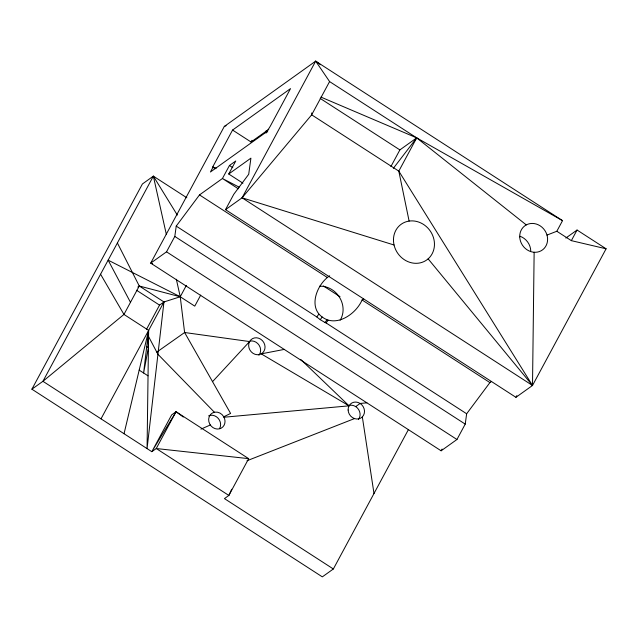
<?xml version="1.0" encoding="UTF-8"?>
<svg xmlns="http://www.w3.org/2000/svg" width="638" height="638" viewBox="0 0 638 638"><rect width="100%" height="100%" fill="white"/><g stroke="black" fill="none" stroke-linecap="round" stroke-linejoin="round"><path stroke-width="0.96" d="M534.142 252.265L532.507 385.472L515.935 397.322L225.509 209.655L233.795 194.271L248.708 174.278L250.917 158.152L228.731 174.007L242.934 183.186M311.775 112.902L311.679 114.832L242.081 197.804L225.509 209.655M117.392 242.966L139.267 286.007L163.958 301.957L147.067 448.602L148.646 330.388L123.955 314.438L100.565 274.22M491.499 381.452L489.92 382.585L466.649 413.767L465.23 424.11L456.952 439.494L441.129 450.803L150.704 263.135L166.526 251.827L174.804 236.443L176.224 226.107L199.495 194.917L222.431 178.512L229.441 165.497L235.749 160.991L228.731 174.007M147.976 336.011L148.582 334.99L147.761 337.885L148.407 347.678L143.606 372.983L148.646 330.388L124.043 433.72M363.668 298.847L362.089 299.98C356.108 313.912 336.457 327.741 322.198 317.022C307.907 306.719 317.269 283.854 329.679 275.807M231.698 489.25L228.859 495.447L224.448 498.605L333.355 568.976L408.456 429.51M333.355 568.976L322.326 576.864L31.9 389.196L142.41 183.975L153.351 176.152L186.83 197.772M177.324 215.086L153.351 176.152L42.929 381.309L31.9 389.196M546.997 235.079L556.822 231.259L562.533 220.644L315.674 61.136L224.297 126.468L150.704 263.135L152.61 263.725M200.715 295.099L194.765 306.136L180.243 296.758L139.267 286.007L123.955 314.438L42.929 381.309L151.836 451.688L156.254 448.53L176.064 411.733L248.668 458.65L228.859 495.447L156.254 448.53L248.668 458.65M266.046 133.071L270.321 126.133L290.513 88.626L232.567 130.056L212.374 167.563L213.108 167.036L215.588 168.647M213.108 167.036L210.444 171.997L267.155 131.444M146.557 329.232L159.54 305.116L163.958 301.957L180.243 296.758L186.36 285.401M101.011 418.847L163.958 301.957M232.567 130.056L251.053 142.003L251.978 140.288M565.834 238.054L577.055 230.031L606.1 248.796L532.507 385.472L242.081 197.804L315.674 61.136L320.467 64.709M315.674 61.136L329.583 81.576L311.679 114.832L398.806 171.128L532.507 385.472L428.13 258.861M390.919 166.542L399.874 149.906L416.71 137.872L562.533 220.644M329.583 81.576L416.71 137.872L398.806 171.128L409.11 221.075M441.129 450.803L442.078 449.048M556.822 231.259L571.345 240.646L577.055 230.031M515.935 397.322L516.852 395.608M148.199 334.137L148.598 333.459M176.064 411.733L151.836 451.688L171.654 414.891L176.064 411.733L183.281 417.037M176.224 226.107L316.775 316.926L318.745 314.287M316.775 316.926L320.236 319.662L322.198 317.022M320.236 319.662L324.989 322.501L326.959 319.861M324.989 322.501L326.098 322.948L328.068 320.308M393.351 168.328L416.71 137.872L526.286 224.903M212.534 381.652L249.586 341.561L184.613 332.51L156.781 352.112L157.921 354.257L214.392 412.236M251.053 142.003L268.757 129.347M137.8 287.06L139.267 286.007M355.709 406.605L360.119 403.455L366.89 402.817M223.763 416.774L224.656 418.871A8.78 7.887 54.4 0 1 221.211 428.162A8.78 7.887 54.4 0 1 211.274 426.184L209.902 424.342A8.78 7.887 54.4 0 1 212.446 412.961A8.78 7.887 54.4 0 1 223.763 416.774L230.605 413.44L184.613 332.51L180.243 296.758L176.343 279.253M224.297 126.468L226.099 125.67M200.93 429.135L210.373 424.972M247.042 460.716L354.513 418.584M284.42 349.377L261.221 353.859A8.78 7.887 54.4 0 1 248.653 345.732A8.78 7.887 54.4 0 1 260.655 339.177A8.78 7.887 54.4 0 1 261.221 353.859L349.05 405.84L223.954 417.228M213.363 167.69L216.33 168.065M571.345 240.646L606.1 248.796M242.081 197.804L394.053 245M320.954 97.104L416.71 137.872M180.243 296.758L108.141 260.152L130.471 302.324M239.17 187.157L222.431 178.512L238.301 188.776M320.212 98.435L399.874 149.906M266.078 130.878L267.753 131.954M229.441 165.497L232.782 167.658M199.495 194.917L327.31 277.506M362.089 299.98L489.92 382.585M323.275 285.888L340.014 296.694M326.098 322.948L466.649 413.767M174.804 236.443L465.23 424.11M166.526 251.827L456.952 439.494M136.5 290.226L159.54 305.116M139.18 370.12L148.032 375.838M146.724 346.586L148.407 347.678M300.65 359.377L349.05 405.84M156.781 352.112L148.558 336.521L147.761 337.885L148.51 339.831M153.351 176.152L166.366 234.513M362.336 416.893L373.996 493.509M319.486 286.231A21.963 19.714 54.4 0 1 339.647 297.515A21.963 19.714 54.4 0 1 340.11 320.252M519.97 236.243A14.937 13.406 54.4 0 1 530.76 250.878M349.464 405.361A8.78 7.887 54.4 0 1 358.636 409.572A8.78 7.887 54.4 0 1 358.389 419.533M208.658 415.809A8.78 7.887 54.4 0 1 218.236 418.376A8.78 7.887 54.4 0 1 219.679 428.401M249.992 341.091A8.78 7.887 54.4 0 1 259.164 345.302A8.78 7.887 54.4 0 1 258.916 355.262M393.471 239.457A21.963 19.714 54.4 0 0 423.815 261.66A21.963 19.714 54.4 0 0 424.613 225.182A21.963 19.714 54.4 0 0 393.471 239.457M519.731 236.889A14.937 13.406 54.4 0 0 541.048 250.822A14.937 13.406 54.4 0 0 540.211 225.876A14.937 13.406 54.4 0 0 519.731 236.889M348.117 410.003A8.78 7.887 54.4 0 0 360.693 418.129A8.78 7.887 54.4 0 0 360.119 403.455A8.78 7.887 54.4 0 0 348.117 410.003"/></g></svg>
